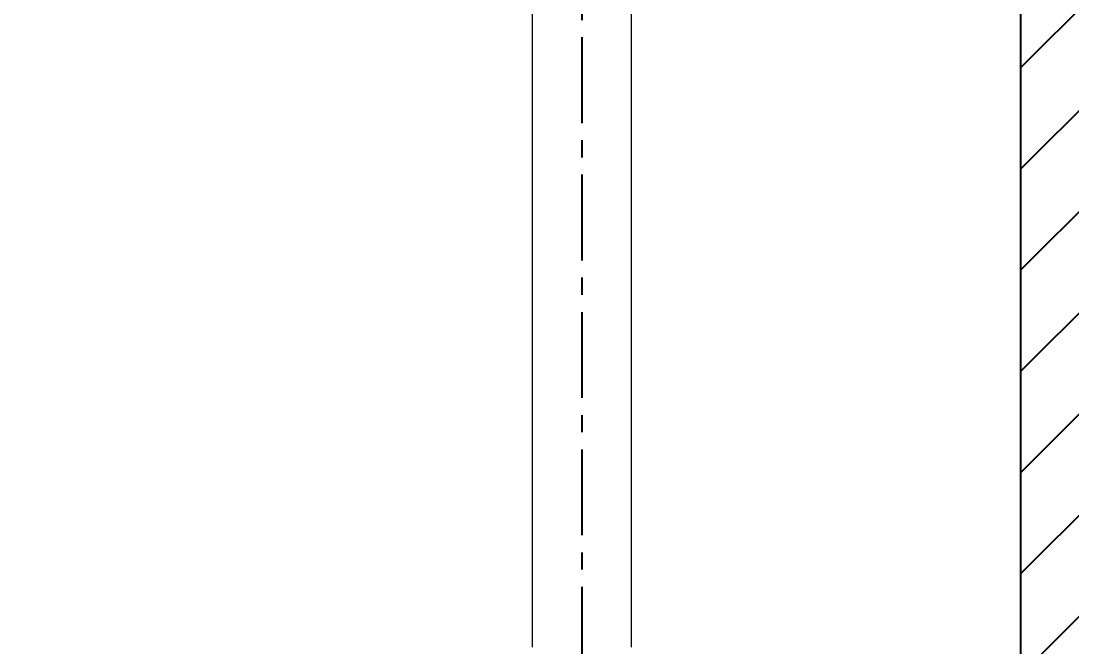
# Model space of a CAD drawing. Header units: millimetres. Extents: x 2915 to 5291, y 1031 to 4391.
# Drawn here: x 4658 to 4891, y 2282.5 to 2421.4 of the extents above; entities that cross this region are included whole.
import ezdxf

# ---------------------------------------------------------------- set-up
doc = ezdxf.new("R2010")
doc.units = ezdxf.units.MM
doc.linetypes.add('CENTERX2', pattern=[20.32, 12.7, -2.54, 2.54, -2.54])
for name, color, linetype in [('CENTER', 1, 'CENTERX2'), ('hatch', 2, 'Continuous'), ('벽', 2, 'Continuous')]:
    doc.layers.add(name, color=color, linetype=linetype)
doc.styles.get("Standard").update_dxf_attribs({"font": 'arial.ttf'})
doc.dimstyles.new('ISO-25', dxfattribs={"dimtxt": 17, "dimasz": 17, "dimexe": 1.25, "dimexo": 0.625, "dimgap": 5, "dimtad": 1, "dimtih": 1, "dimtoh": 1, "dimdec": 1, "dimdsep": 46, "dimtxsty": 'Standard', "dimcen": 0, "dimclrd": 3, "dimclre": 3, "dimclrt": 4, "dimadec": 0, "dimazin": 0, "dimtfac": 1, "dimtdec": 1, "dimtmove": 0, "dimatfit": 3, "dimfxl": 1, "dimarcsym": 0})

# ---------------------------------------------------------------- blocks, each defined once
blk = doc.blocks.new('*D11')
at = {"color": 3, "lineweight": -2, "transparency": 16777216}
for p, q in [((4462.48, 3133.45), (4222.2, 3133.45)), ((4223.45, 3116.45), (4223.45, 2549.91)), ((4223.45, 1951.09), (4223.45, 2517.62)), ((4801.67, 1934.09), (4222.2, 1934.09))]:
    blk.add_line(p, q, dxfattribs=at)
at = {"color": 3, "transparency": 16777216}
for points in [[(4220.61, 3116.45), (4226.28, 3116.45), (4223.45, 3133.45)], [(4220.61, 1951.09), (4226.28, 1951.09), (4223.45, 1934.09)]]:
    blk.add_solid(points, dxfattribs=at)
at = {"layer": 'Defpoints', "color": 0, "transparency": 16777216}
for p in [(4463.1, 3133.45), (4223.45, 1934.09), (4802.29, 1934.09)]:
    blk.add_point(p, dxfattribs=at)
at = {"color": 4, "transparency": 16777216, "insert": (4223.45, 2533.77), "char_height": 17, "attachment_point": 5}
blk.add_mtext('(1180~1430)', dxfattribs=at)

msp = doc.modelspace()

# ---------------------------------------------------------------- hatches: boundary and pattern name
at = {"layer": 'hatch'}
h = msp.add_hatch(dxfattribs=at)
h.set_pattern_fill('ANSI31', color=256, scale=5)
h.set_pattern_definition([(45, (-10257.139, 6896.133), (-11.22532, 11.22532), [])])
h.paths.add_polyline_path([(4879.62, 1362.25), (4929.62, 1362.25), (4929.62, 3432.82), (4879.62, 3432.82)])

# ---------------------------------------------------------------- linework, layer by layer
at = {"linetype": 'Continuous', "lineweight": 18, "extrusion": (0, 1, 0)}
for p, q in [((4771.29, 2519.66), (4771.29, 2282.48)), ((4793.29, 2282.48), (4793.29, 2519.79))]:
    msp.add_line(p, q, dxfattribs=at)
at = {"layer": 'CENTER', "ltscale": 1.5}
msp.add_lwpolyline([(4432.29, 3016.75), (4432.29, 3098.95, -0.414214), (4457.29, 3123.95), (4630.78, 3123.95), (4757.31, 3123.95, -0.414236), (4782.31, 3098.94), (4782.29, 2874.97), (4782.29, 1837.41)], format="xyb", dxfattribs=at)
at = {"layer": '벽'}
msp.add_line((4879.62, 1362.25), (4879.62, 3504.23), dxfattribs=at)

# ---------------------------------------------------------------- dimensions: what is measured, and where the dimension line sits
dim = msp.add_linear_dim(base=(4223.45, 1934.09), p1=(4463.1, 3133.45), p2=(4802.29, 1934.09), angle=90, text='(1180~1430)', dimstyle='ISO-25')
dim.commit()
dim.dimension.update_dxf_attribs({"geometry": '*D11', "text_midpoint": (4223.45, 2533.77)})

doc.saveas('drawing.dxf')
